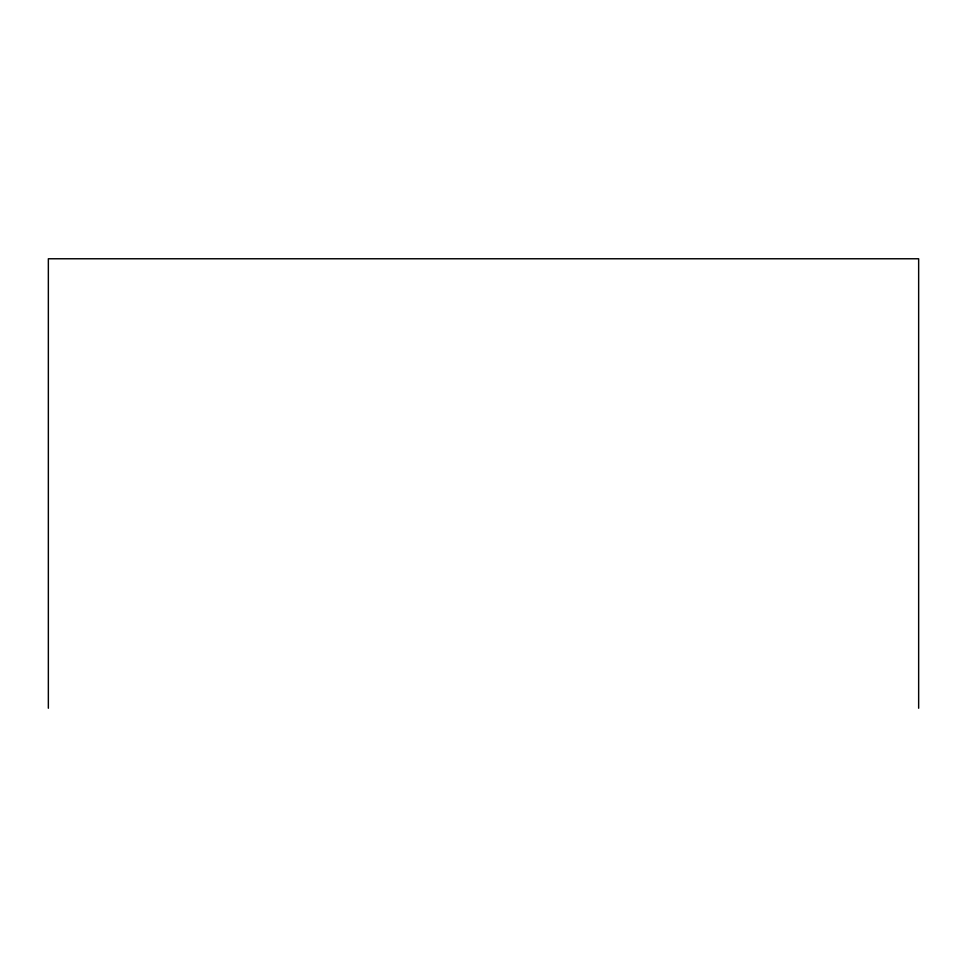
<?xml version="1.0" encoding="UTF-8"?>
<svg xmlns="http://www.w3.org/2000/svg" width="967" height="967" viewBox="0 0 967 967"><rect width="100%" height="100%" fill="white"/><g stroke="black" fill="none" stroke-linecap="round" stroke-linejoin="round"><path stroke-width="1.45" d="M918.65 708.231L918.65 258.769L48.35 258.769L48.35 708.231"/></g></svg>
